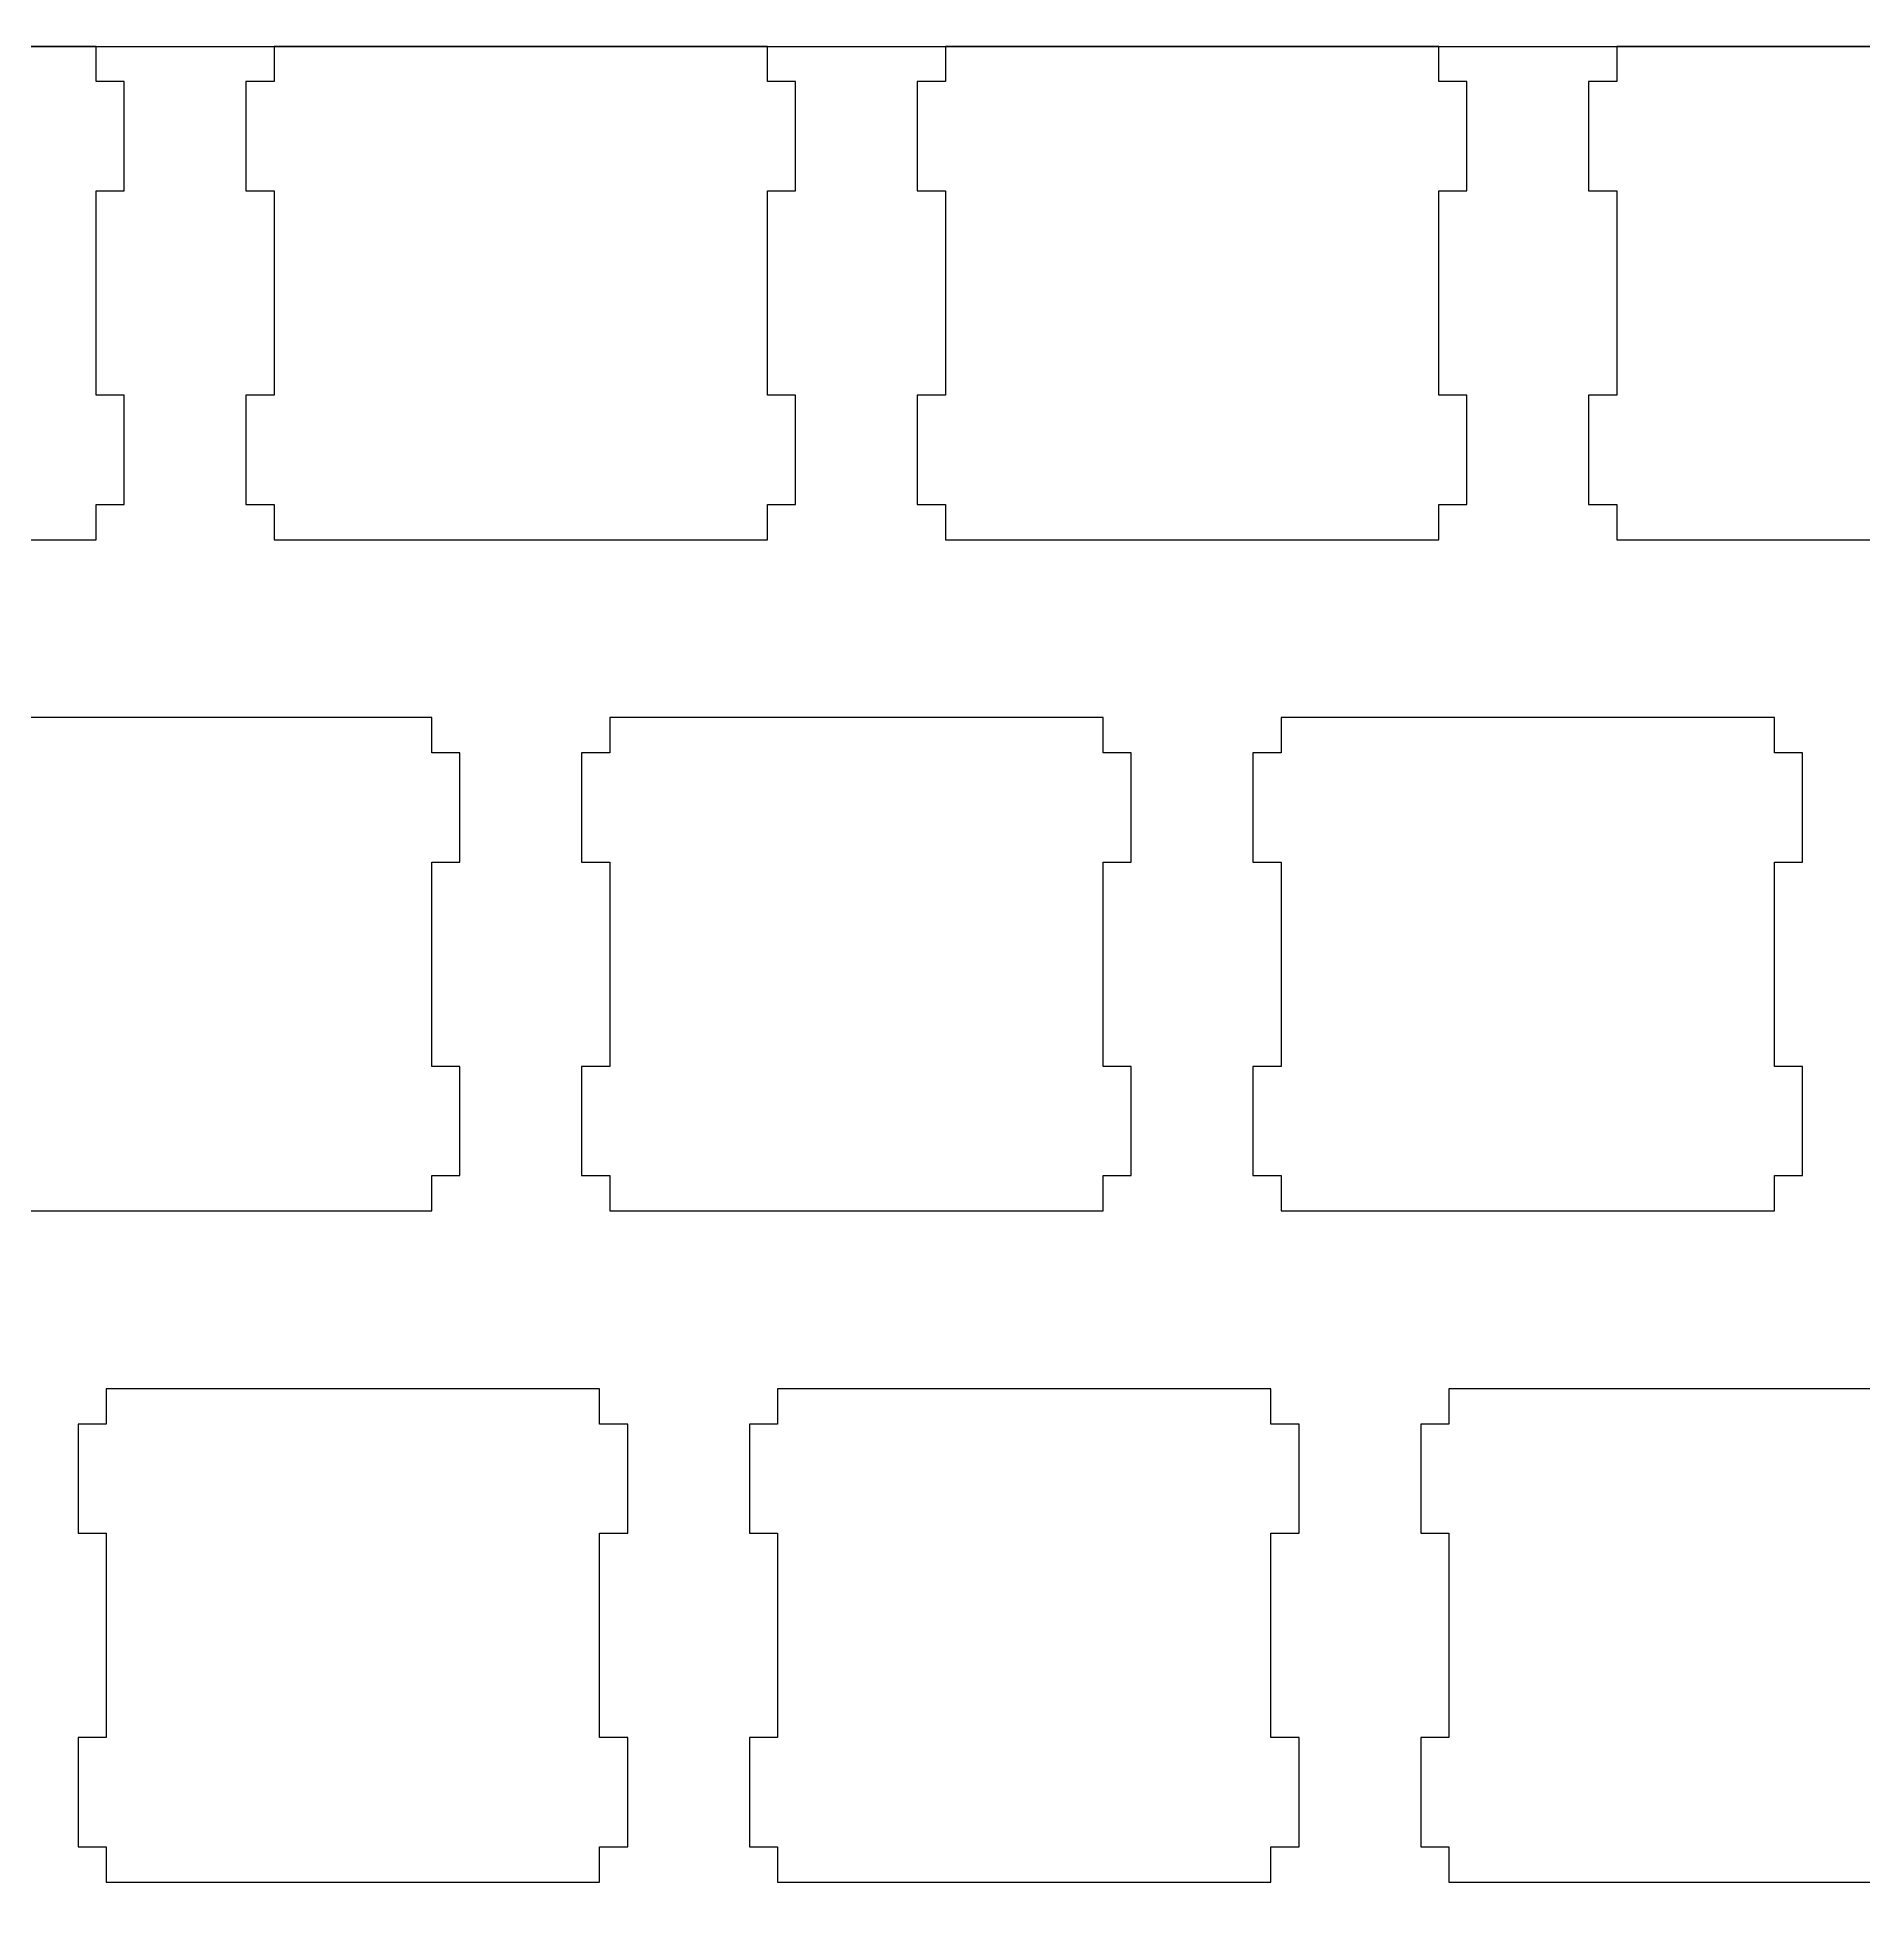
# Model space of a CAD drawing. Header units: inches. Extents: x -72 to 439, y 0 to 199.
# Drawn here: x 196.4 to 248.2, y 49.7 to 103.1 of the extents above; entities that cross this region are included whole.
import ezdxf

# ---------------------------------------------------------------- set-up
doc = ezdxf.new("R2010")
doc.units = ezdxf.units.IN
doc.header["$MEASUREMENT"] = 0
doc.dimstyles.get("Standard").update_dxf_attribs({"dimtxt": 0.18, "dimasz": 0.18, "dimexe": 0.18, "dimexo": 0.0625, "dimgap": 0.09, "dimtad": 0, "dimtih": 1, "dimtoh": 1, "dimdec": 4, "dimzin": 0, "dimdsep": 46, "dimtxsty": 'Standard', "dimcen": 0.09, "dimadec": 0, "dimazin": 0, "dimtfac": 1, "dimtdec": 4, "dimtofl": 0, "dimtmove": 0, "dimatfit": 3, "dimfxl": 1, "dimtolj": 1, "dimtzin": 0, "dimarcsym": 0})

# ---------------------------------------------------------------- blocks, each defined once
blk = doc.blocks.new('*D0')
at = {"color": 0, "linetype": 'Continuous', "lineweight": -2, "transparency": 16777216}
for p, q in [((133.982, 102.818), (370.5, 102.818)), ((370.32, 102.638), (370.32, 57.523)), ((370.32, 12.048), (370.32, 57.163)), ((133.982, 11.868), (370.5, 11.868))]:
    blk.add_line(p, q, dxfattribs=at)
at = {"color": 0, "linetype": 'Continuous', "transparency": 16777216}
for points in [[(370.29, 102.638), (370.35, 102.638), (370.32, 102.818)], [(370.29, 12.048), (370.35, 12.048), (370.32, 11.868)]]:
    blk.add_solid(points, dxfattribs=at)
at = {"layer": 'Defpoints', "color": 0, "linetype": 'Continuous', "transparency": 16777216}
for p in [(133.92, 102.818), (133.92, 11.868), (370.32, 11.868)]:
    blk.add_point(p, dxfattribs=at)
at = {"color": 0, "linetype": 'Continuous', "transparency": 16777216, "insert": (370.32, 57.343), "char_height": 0.18, "attachment_point": 5}
blk.add_mtext('\\A1;90.9503', dxfattribs=at)
blk = doc.blocks.new('*D1')
at = {"color": 0, "linetype": 'Continuous', "lineweight": -2, "transparency": 16777216}
for p, q in [((11.819, 100.331), (11.819, 140.474)), ((292.895, 96.781), (292.895, 140.474)), ((11.999, 140.294), (151.682, 140.294)), ((292.715, 140.294), (153.032, 140.294))]:
    blk.add_line(p, q, dxfattribs=at)
at = {"color": 0, "linetype": 'Continuous', "transparency": 16777216}
for points in [[(11.999, 140.324), (11.999, 140.264), (11.819, 140.294)], [(292.715, 140.324), (292.715, 140.264), (292.895, 140.294)]]:
    blk.add_solid(points, dxfattribs=at)
at = {"layer": 'Defpoints', "color": 0, "linetype": 'Continuous', "transparency": 16777216}
for p in [(292.895, 140.294), (11.819, 100.268), (292.895, 96.718)]:
    blk.add_point(p, dxfattribs=at)
at = {"color": 0, "linetype": 'Continuous', "transparency": 16777216, "insert": (152.357, 140.294), "char_height": 0.18, "attachment_point": 5}
blk.add_mtext('\\A1;281.0756', dxfattribs=at)

msp = doc.modelspace()

# ---------------------------------------------------------------- linework, layer by layer
at = {"color": 0}
for p, q in [((198.07, 102.818), (184.07, 102.818)), ((198.07, 101.819), (198.07, 102.818)), ((203.12, 102.818), (203.12, 101.819)), ((217.12, 102.818), (203.12, 102.818)), ((217.12, 101.819), (217.12, 102.818)), ((222.17, 102.818), (222.17, 101.819)), ((236.17, 102.818), (222.17, 102.818)), ((236.17, 101.819), (236.17, 102.818)), ((241.22, 102.818), (241.22, 101.819)), ((255.22, 102.818), (241.22, 102.818)), ((198.87, 101.819), (198.07, 101.819)), ((198.87, 98.7171), (198.87, 101.819)), ((203.12, 101.819), (202.319, 101.819)), ((202.319, 101.819), (202.319, 98.7171)), ((217.92, 101.819), (217.12, 101.819)), ((217.92, 98.7171), (217.92, 101.819)), ((222.17, 101.819), (221.369, 101.819)), ((221.369, 101.819), (221.369, 98.7171)), ((236.97, 101.819), (236.17, 101.819)), ((236.97, 98.7171), (236.97, 101.819)), ((241.22, 101.819), (240.419, 101.819)), ((240.419, 101.819), (240.419, 98.7171)), ((198.07, 92.9185), (198.07, 98.7171)), ((198.07, 98.7171), (198.87, 98.7171)), ((202.319, 98.7171), (203.12, 98.7171)), ((203.12, 98.7171), (203.12, 92.9185)), ((217.12, 92.9185), (217.12, 98.7171)), ((217.12, 98.7171), (217.92, 98.7171)), ((221.369, 98.7171), (222.17, 98.7171)), ((222.17, 98.7171), (222.17, 92.9185)), ((236.17, 92.9185), (236.17, 98.7171)), ((236.17, 98.7171), (236.97, 98.7171)), ((240.419, 98.7171), (241.22, 98.7171)), ((241.22, 98.7171), (241.22, 92.9185)), ((198.87, 92.9185), (198.07, 92.9185)), ((198.87, 89.8179), (198.87, 92.9185)), ((203.12, 92.9185), (202.319, 92.9185)), ((202.319, 92.9185), (202.319, 89.8179)), ((217.92, 92.9185), (217.12, 92.9185)), ((217.92, 89.8179), (217.92, 92.9185)), ((222.17, 92.9185), (221.369, 92.9185)), ((221.369, 92.9185), (221.369, 89.8179)), ((236.97, 92.9185), (236.17, 92.9185)), ((236.97, 89.8179), (236.97, 92.9185)), ((241.22, 92.9185), (240.419, 92.9185)), ((240.419, 92.9185), (240.419, 89.8179)), ((198.07, 88.8175), (198.07, 89.8179)), ((198.07, 89.8179), (198.87, 89.8179)), ((202.319, 89.8179), (203.12, 89.8179)), ((203.12, 89.8179), (203.12, 88.8175)), ((217.12, 88.8175), (217.12, 89.8179)), ((217.12, 89.8179), (217.92, 89.8179)), ((221.369, 89.8179), (222.17, 89.8179)), ((222.17, 89.8179), (222.17, 88.8175)), ((236.17, 88.8175), (236.17, 89.8179)), ((236.17, 89.8179), (236.97, 89.8179)), ((240.419, 89.8179), (241.22, 89.8179)), ((241.22, 89.8179), (241.22, 88.8175)), ((184.07, 88.8175), (198.07, 88.8175)), ((203.12, 88.8175), (217.12, 88.8175)), ((222.17, 88.8175), (236.17, 88.8175)), ((241.22, 88.8175), (255.22, 88.8175)), ((207.595, 83.7681), (193.595, 83.7681)), ((207.595, 82.7691), (207.595, 83.7681)), ((212.645, 83.7681), (212.645, 82.7691)), ((226.645, 83.7681), (212.645, 83.7681)), ((226.645, 82.7691), (226.645, 83.7681)), ((231.695, 83.7681), (231.695, 82.7691)), ((245.695, 83.7681), (231.695, 83.7681)), ((245.695, 82.7691), (245.695, 83.7681)), ((208.395, 82.7691), (207.595, 82.7691)), ((208.395, 79.6671), (208.395, 82.7691)), ((212.645, 82.7691), (211.844, 82.7691)), ((211.844, 82.7691), (211.844, 79.6671)), ((227.445, 82.7691), (226.645, 82.7691)), ((227.445, 79.6671), (227.445, 82.7691)), ((231.695, 82.7691), (230.894, 82.7691)), ((230.894, 82.7691), (230.894, 79.6671)), ((246.495, 82.7691), (245.695, 82.7691)), ((246.495, 79.6671), (246.495, 82.7691)), ((207.595, 73.8671), (207.595, 79.6671)), ((207.595, 79.6671), (208.395, 79.6671)), ((211.844, 79.6671), (212.645, 79.6671)), ((212.645, 79.6671), (212.645, 73.8671)), ((226.645, 73.8671), (226.645, 79.6671)), ((226.645, 79.6671), (227.445, 79.6671)), ((230.894, 79.6671), (231.695, 79.6671)), ((231.695, 79.6671), (231.695, 73.8671)), ((245.695, 73.8671), (245.695, 79.6671)), ((245.695, 79.6671), (246.495, 79.6671)), ((208.395, 73.8671), (207.595, 73.8671)), ((208.395, 70.7679), (208.395, 73.8671)), ((212.645, 73.8671), (211.844, 73.8671)), ((211.844, 73.8671), (211.844, 70.7679)), ((227.445, 73.8671), (226.645, 73.8671)), ((227.445, 70.7679), (227.445, 73.8671)), ((231.695, 73.8671), (230.894, 73.8671)), ((230.894, 73.8671), (230.894, 70.7679)), ((246.495, 73.8671), (245.695, 73.8671)), ((246.495, 70.7679), (246.495, 73.8671)), ((207.595, 69.7675), (207.595, 70.7679)), ((207.595, 70.7679), (208.395, 70.7679)), ((211.844, 70.7679), (212.645, 70.7679)), ((212.645, 70.7679), (212.645, 69.7675)), ((226.645, 69.7675), (226.645, 70.7679)), ((226.645, 70.7679), (227.445, 70.7679)), ((230.894, 70.7679), (231.695, 70.7679)), ((231.695, 70.7679), (231.695, 69.7675)), ((245.695, 69.7675), (245.695, 70.7679)), ((245.695, 70.7679), (246.495, 70.7679)), ((193.595, 69.7675), (207.595, 69.7675)), ((212.645, 69.7675), (226.645, 69.7675)), ((231.695, 69.7675), (245.695, 69.7675)), ((198.356, 64.7181), (198.356, 63.7191)), ((212.357, 64.7181), (198.356, 64.7181)), ((212.357, 63.7191), (212.357, 64.7181)), ((217.406, 64.7181), (217.406, 63.7191)), ((231.407, 64.7181), (217.406, 64.7181)), ((231.407, 63.7191), (231.407, 64.7181)), ((236.456, 64.7181), (236.456, 63.7191)), ((250.457, 64.7181), (236.456, 64.7181)), ((198.356, 63.7191), (197.557, 63.7191)), ((197.557, 63.7191), (197.557, 60.6171)), ((213.156, 63.7191), (212.357, 63.7191)), ((213.156, 60.6171), (213.156, 63.7191)), ((217.406, 63.7191), (216.607, 63.7191)), ((216.607, 63.7191), (216.607, 60.6171)), ((232.206, 63.7191), (231.407, 63.7191)), ((232.206, 60.6171), (232.206, 63.7191)), ((236.456, 63.7191), (235.657, 63.7191)), ((235.657, 63.7191), (235.657, 60.6171)), ((197.557, 60.6171), (198.356, 60.6171)), ((198.356, 60.6171), (198.356, 54.8171)), ((212.357, 54.8171), (212.357, 60.6171)), ((212.357, 60.6171), (213.156, 60.6171)), ((216.607, 60.6171), (217.406, 60.6171)), ((217.406, 60.6171), (217.406, 54.8171)), ((231.407, 54.8171), (231.407, 60.6171)), ((231.407, 60.6171), (232.206, 60.6171)), ((235.657, 60.6171), (236.456, 60.6171)), ((236.456, 60.6171), (236.456, 54.8171)), ((198.356, 54.8171), (197.557, 54.8171)), ((197.557, 54.8171), (197.557, 51.7179)), ((213.156, 54.8171), (212.357, 54.8171)), ((213.156, 51.7179), (213.156, 54.8171)), ((217.406, 54.8171), (216.607, 54.8171)), ((216.607, 54.8171), (216.607, 51.7179)), ((232.206, 54.8171), (231.407, 54.8171)), ((232.206, 51.7179), (232.206, 54.8171)), ((236.456, 54.8171), (235.657, 54.8171)), ((235.657, 54.8171), (235.657, 51.7179)), ((197.557, 51.7179), (198.356, 51.7179)), ((198.356, 51.7179), (198.356, 50.7175)), ((212.357, 50.7175), (212.357, 51.7179)), ((212.357, 51.7179), (213.156, 51.7179)), ((216.607, 51.7179), (217.406, 51.7179)), ((217.406, 51.7179), (217.406, 50.7175)), ((231.407, 50.7175), (231.407, 51.7179)), ((231.407, 51.7179), (232.206, 51.7179)), ((235.657, 51.7179), (236.456, 51.7179)), ((236.456, 51.7179), (236.456, 50.7175)), ((198.356, 50.7175), (212.357, 50.7175)), ((217.406, 50.7175), (231.407, 50.7175)), ((236.456, 50.7175), (250.457, 50.7175))]:
    msp.add_line(p, q, dxfattribs=at)

# ---------------------------------------------------------------- dimensions: what is measured, and where the dimension line sits
at = {"color": 8, "linetype": 'Continuous'}
dim = msp.add_linear_dim(base=(292.895, 140.29416), p1=(11.8194, 100.26805), p2=(292.895, 96.71825), dimstyle='Standard', dxfattribs=at)
dim.commit()
dim.dimension.update_dxf_attribs({"geometry": '*D1', "text_midpoint": (152.3572, 140.29416)})
dim = msp.add_linear_dim(base=(370.3197, 11.8677), p1=(133.92, 102.818), p2=(133.92, 11.8677), angle=90, dimstyle='Standard', dxfattribs=at)
dim.commit()
dim.dimension.update_dxf_attribs({"geometry": '*D0', "text_midpoint": (370.3197, 57.34285)})

doc.saveas('drawing.dxf')
